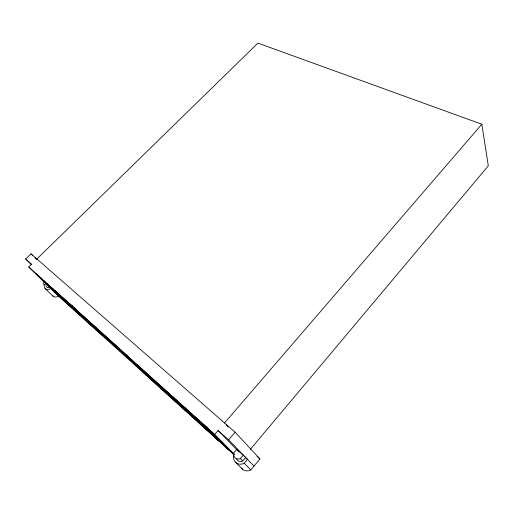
<?xml version="1.0" encoding="UTF-8"?>
<svg xmlns="http://www.w3.org/2000/svg" width="514" height="514" viewBox="0 0 514 514"><rect width="100%" height="100%" fill="white"/><g stroke="black" fill="none" stroke-linecap="round" stroke-linejoin="round"><path stroke-width="0.77" d="M43.606 281.036L43.42 281.447A4.472 2.898 -42.4 0 0 46.954 284.634L47.378 284.435M241.567 468.125A8.532 7.427 -56.7 0 0 250.845 469.918L259.968 458.944L235.123 432.223L31.007 253.832L25.7 258.992L31.425 264.62M234.018 453.984A8.693 7.511 -55.4 0 0 235.791 462.529A8.693 7.511 -55.4 0 0 244.221 463.204L247.459 459.336L243.283 455.275L236.633 449.326L233.677 453.194A5.924 5.101 -55 0 0 239.897 458.803L243.283 455.275M250.318 449.377L488.3 165.823L481.817 124.227L257.912 43.105L36.899 258.979M254.006 466.114L228.621 439.849L235.123 432.223M236.44 458.745A5.885 5.082 -55.4 0 0 242.3 461.244L245.66 457.736M213.516 434.002L214.062 434.465L212.006 432.537L213.798 434.234L212.835 434.85M213.194 435.082L213.933 434.234L214.165 434.465L213.432 435.319L202.208 425.027L202.439 425.258L202.966 424.211M234.088 454.055L214.672 434.433L218.09 430.462L228.621 439.849M224.534 422.977L481.817 124.227M214.685 436.572L215.848 437.639L214.871 436.688L215.604 435.84L212.031 432.525M214.807 436.624L213.773 435.711L215.077 436.874L215.604 435.84M211.993 433.79L212.732 432.936L210.162 430.591L209.41 431.554L209.044 431.195M212.494 432.698L211.755 433.553L212.089 433.97L212.59 432.878M215.103 436.919L212.179 434.189L212.68 433.109M212.301 434.189L213.04 433.334L213.278 433.572L212.539 434.426L212.205 434.002L212.944 433.148L213.181 433.386L212.443 434.246L209.532 431.574L210.162 430.591M206.917 429.274L207.964 428.74M208.864 429.64L208.131 430.488L208.729 429.325L208.356 428.965L207.45 429.922L207.136 429.614M208.247 430.681L208.742 429.601M207.103 429.505L208.331 430.571L209.076 429.665L209.449 430.025L208.922 431.156M209.185 430.051L208.69 431.124M210.483 431.098L208.485 429.267L209.314 430.083L208.581 430.938L208.343 430.7M202.857 425.791L203.39 424.635M200.833 423.761L200.524 423.414L201.257 422.572L205.478 426.402L204.842 427.359M205.626 428.091L205.266 427.738L206.043 426.89L208.356 428.965M198.115 419.745L197.627 420.818L198.115 419.745L200.871 422.225C199.516 422.9 201.257 424.127 199.837 422.874M200.376 423.305L200.871 422.225M65.522 300.08L78.134 311.568M55.332 291.502L53.604 289.909L56.521 292.029M234.198 454.864L58.66 296.135L28.72 266.972L31.553 264.209L25.7 258.992M50.192 287.185L49.768 287.377A4.446 2.898 -42.5 0 1 46.08 286.157M51.818 288.36L52.12 288.579L47.429 284.345L50.051 286.748L48.946 285.81M198.667 420.773L197.601 419.456L198.924 420.638M204.855 427.391L203.872 426.517M205.619 428.689L206.615 429.569L203.801 426.704L206.056 428.618M206.93 429.685L202.824 425.92L203.82 426.8M50.468 286.831C48.817 285.251 52.274 288.688 50.59 287.185M210.284 432.544C208.305 430.7 209.699 432.056 209.506 431.966M210.091 432.28L211.736 433.745M52.396 288.534C54.497 290.391 51.747 288.136 52.743 288.874M218.007 439.618L216.966 438.693L218.36 440.382L216.317 438.487L217.332 439.476M220.892 442.265L220.924 442.4M221.091 442.56L224.579 445.908L222.607 443.897L223.686 444.841M74.999 308.773L75.404 309.113M75.243 308.908L76.894 310.482L76.329 309.968M69.91 304.198L70.122 304.339M75.731 309.409L76.445 310.07M49.511 286.221L48.02 284.833M72.416 306.402L72.744 306.685L72.005 306.029M41.428 278.562L40.657 277.894L41.319 278.543M196.946 419.475L194.992 417.625L197.588 420.324L192.519 415.563M196.856 419.475L198.083 420.683M202.76 425.29L202.291 424.885M214.544 435.236C211.395 431.889 219.394 439.624 214.267 434.85M216.664 437.369C213.432 433.932 221.618 441.867 216.4 437.003M216.51 437.318L218.514 439.207L215.726 436.527M209.025 431.587L207.778 430.404M210.477 432.717L211.055 433.308L209.751 432.049M208.992 431.651L210.901 433.443L209.892 432.55M214.492 436.534L214.293 436.232M218.559 439.881L217.647 439.052M214.447 436.579L214.813 437.08L212.912 435.287M70.302 304.539L71.947 306.029M220.724 442.059L218.778 440.228L219.831 441.16M222.8 443.948L226.462 447.501L224.515 445.677M224.599 445.664L223.712 444.771M70.771 304.918L70.437 304.667M233.446 453.689L233.272 453.534M207.367 428.438L209.956 430.899M47.307 283.94L47.879 284.717M47.359 284.004L47.95 284.531M207.566 430.089L206.095 428.74M198.455 420.42L196.438 418.524L198.018 419.944M206.872 427.905L208.183 429.081M192.589 415.55L190.623 413.699L193.662 416.385L188.445 411.502L190.514 413.436L190.174 413.089M208.774 429.723L207.836 428.882M208.742 429.794L209.68 430.636M212.533 433.231L212.847 433.488L212.031 432.679M199.438 422.232L199.76 422.598M203.017 425.361L203.39 425.688M209.641 431.522L210.02 431.856M213.053 434.414L212.783 434.182L213.535 434.94M216.587 437.594L215.662 436.759M216.535 437.632L218.521 439.502L214.91 436.045M221.675 442.188L220.204 440.832M221.598 442.207C228.171 448.703 216.747 437.112 220.365 441.25M212.95 435.242L211.177 433.598M220.789 442.046L219.812 441.237M226.481 447.186L225.742 446.602M226.218 447.032C223.462 444.147 231.261 451.549 226.179 446.865M217.666 439.586L219.587 441.391L217.512 439.2L217.73 439.451M226.835 447.617L226.43 447.353L227.573 448.292M256.981 456.31L259.968 458.944M54.87 291.123L53.739 290.031L54.651 290.885L54.311 290.545M71.928 305.952C70.649 304.86 74.022 307.854 71.915 305.991M199.226 420.78L198.712 420.343L199.053 420.696M210.367 431.047L209.314 430.083M237.224 450.187L239.036 451.806L236.633 449.326M51.49 287.994L52.531 289.016M198.141 420.953L197.678 420.555L197.98 420.876M209.506 431.317L208.768 430.642M204.99 427.32L205.452 427.738M203.139 425.958C204.816 427.301 198.7 422.129 201.751 424.725M207.078 429.415L207.81 430.077M220.41 441.712L222.742 443.762L220.769 441.95M221.104 442.509L221.894 443.158M226.751 447.617L228.055 448.825M227.985 448.838L230.227 451.009L227.708 448.394L231.48 452.044L230.452 451.041M28.72 266.972L214.672 434.433M130.524 358.843L69.775 304.018M64.038 299.071L58.879 294.406L66.691 301.654L63.826 298.885M183.003 406.208L136.814 364.587L141.504 369.213M201.494 422.816L205.478 426.402M206.737 427.584L210.489 431.034L210.239 430.79M211.884 432.223L213.278 433.572M54.465 290.474L58.172 293.957L56.277 292.248M60.344 295.807L64.501 299.553M116.145 346.128L111.454 341.894L117.571 347.541M201.552 423.08L204.032 425.406M206.679 427.699L208.433 429.351L206.891 427.976M210.489 431.201L208.626 429.408L208.973 429.839M50.783 287.39L52.087 288.56M51.985 288.444L52.563 288.964M201.52 423.17L203.717 425.142M210.425 431.195L209.076 429.858M213.798 434.234L215.835 436.071M40.51 278.241L79.111 313.045M76.162 309.871L82.291 315.879L187.43 410.635L182.875 406.118M37.927 275.498L37.169 274.829L37.612 275.298M50.121 287.609L89.025 322.76M197.382 420.58L210.393 432.383L210.085 432.062M200.113 423.311L207.624 430.096M208.009 430.443L211.884 434.015L211.511 433.649M210.489 430.925L209.718 430.244L210.354 430.963M198.449 420.728L194.941 417.291L198.616 420.812M215.186 435.93L215.726 436.431M72.718 306.665L72.313 306.357M215.128 436.174L215.662 436.662M211.986 433.63L212.757 434.304L211.974 433.527M211.081 432.929L210.271 432.088M202.073 424.892L202.58 425.361M48.573 285.366L47.963 284.865M49.196 286.035L48.701 285.553L49.376 286.202M212.327 434.613L214.113 436.116M219.067 440.948L218.039 439.997M70.058 304.275L69.91 304.192M50.693 287.358L49.967 286.677M40.047 277.618L41.274 278.716L40.844 278.254M205.33 426.279L205.896 426.806M203.769 425.001L202.863 424.236M201.7 423.24L204.052 425.264M204.097 425.399L203.583 424.956M198.982 420.793L198.166 420.028M203.859 425.386L202.812 424.461L203.139 424.802M215.591 436.894C212.912 434.51 218.643 439.708 215.591 436.99M207.283 429.383L208.311 430.295L207.997 429.967M213.779 435.364L211.286 433.334M217.653 438.969L215.976 437.665M197.395 420.362L196.399 419.482L198.198 421.088M197.46 420.516L198.308 421.229M203.833 426.382L202.818 425.489L203.139 425.817M209.339 431.355L208.343 430.469L208.626 430.771M213.785 435.461L214.826 436.386L213.259 434.966M215.976 437.575L214.929 436.649L216.715 438.275M225.839 446.615L224.432 445.336L225.473 446.345M199.516 422.482L198.545 421.615L200.267 423.15M207.836 430.199L208.857 431.098L208.543 430.777M209.776 432.004L210.265 432.505M216.837 438.66L215.835 437.767L217.101 438.911M217.506 439.284L217.769 439.528L216.831 438.75M218 439.701L219.735 441.359M201.803 424.86L202.799 425.74L202.265 425.213M204.842 427.712L205.844 428.599L205.529 428.278M206.859 429.646C203.852 426.961 209.898 432.454 206.885 429.762M208.119 430.681L207.11 429.788L207.881 430.546M208.144 430.796L209.873 432.441M219.722 441.436L220.763 442.355L219.208 440.948M203.865 426.928L205.587 428.567M208.607 431.4L206.654 429.736L209.114 431.876M208.633 431.509L209.628 432.396L209.326 432.081M47.924 284.647L47.551 284.268M49.177 285.951L48.117 284.981L49.048 285.9M37.965 275.478L39.578 276.988M38.916 276.41L36.102 273.827L36.777 274.547M39.527 277.136L42.334 279.712L39.456 276.917M201.751 423.382L202.927 424.403M224.586 445.118L225.633 446.146L222.311 443.184L223.873 444.61M224.554 445.188L224.02 444.687M209.012 430.783L207.521 429.511M225.505 446.287L225.871 446.557M210.56 432.447L209.545 431.471M227.503 448.298L228.467 449.14M227.188 448.099L227.535 448.343M229.199 450.013L229.726 450.502M230.4 451.086L229.88 450.592M227.406 448.491C230.465 451.433 224.316 445.599 227.368 448.542M229.154 450.058L228.402 449.159M215.34 437.382C218.45 440.466 211.248 433.36 213.04 435.217M211.807 434.124L212.321 434.587M213.792 436.084L214.518 436.771M215.34 437.472L214.614 436.784M217.338 439.393L217.852 439.875M213.798 436.18L210.913 433.591L212.873 435.409M50.295 286.78L50.719 287.043M206.898 427.847L207.483 428.4M206.165 428.689L206.756 429.241M38.871 276.558L39.687 277.322M47.841 284.428L47.378 284.133M215.186 436.02L216.266 436.939M220.063 440.761L218.489 439.329L222.356 443.081L218.591 439.759M189.203 411.836L190.758 413.237L187.449 410.3L188.972 411.682M191.439 414.078L194.883 417.374L190.893 413.513L192.12 414.997M191.202 413.918L189.685 412.536L190 412.883M195.281 418.01L193.746 416.629L194.08 416.97M195.526 418.171L198.275 420.78M213.137 434.915L210.522 432.672M210.303 432.492L210.746 432.987M217.351 439.149L216.779 438.596M211.8 434.195L211.35 433.694M110.24 340.911C107.387 338.122 113.253 343.763 110.394 340.968M48.952 285.707L48.355 285.219L48.727 285.514M38.081 275.806L38.993 276.628M52.203 288.643L53.507 289.877M50.545 286.876L49.852 286.349M208.369 429.588L208.768 429.98M232.007 452.365L231.634 452.005M203.261 424.988L203.666 425.374M227.021 447.861L226.546 447.392M216.902 438.352L220.435 441.423M202.246 424.763L202.786 425.303M192.152 415.074L194.478 417.407L194.144 417.066M199.798 422.701L200.248 423.176M39.983 277.419L59.855 297.086L98.245 331.793L79.047 312.987M37.368 275.118L38.466 276.134M45.142 288.617L53.026 296.212M207.617 429.82L207.99 430.179M208.343 430.514L208.71 430.873M208.729 430.963L209.044 431.265L209.776 430.346L210.142 430.7M210.804 432.968L211.177 433.328M212.243 432.807L212.52 433.058M51.188 287.782L50.668 287.3M52.891 289.26L53.199 289.536M54.574 290.783L55.756 291.92M75.539 309.248L75.982 309.672M76.355 310.141L79.06 312.795L65.362 300.24M55.525 291.207L56.431 292.093M40.606 277.721L40.991 278.1M82.324 315.853L77.485 311.118L136.48 364.734M83.377 316.907L92.88 326.223L137.701 366.726L146.586 375.509A440.286 261.42 -62.1 0 0 145.713 374.179M93.336 326.666L102.466 335.623M203.313 426.055L204.739 427.25L202.632 425.496L203.923 426.819M205.362 428.046L205.047 427.725M134.07 362.601L143.303 371.738L195.757 419.135L204.148 427.539L152.594 380.925L143.747 372.175M127.992 357.134L137.257 366.289M52.409 288.656L53.103 289.292M140.431 368.075L139.185 366.835L155.279 381.632M235.765 462.51L242.518 469.205M151.347 377.719L152.17 378.542M178.268 401.974L178.898 402.61M172.383 396.673L173.025 397.309M167.943 392.677L183.961 407.306L182.759 406.105M169.973 394.707L171.817 396.538M205.311 427.738L205.549 427.976L206.043 426.89M200.98 423.87L201.218 424.108L201.713 423.028M31.007 253.832L32.71 255.535M34.971 257.797L36.667 259.499M198.083 421.274L198.571 420.201L198.809 420.446M199.303 422.424L199.066 422.187L201.873 424.879L202.362 423.812M199.972 423.093L200.794 423.999M186.55 409.921L195.339 418.717M212.391 434.407L212.629 434.638L213.124 433.553M212.468 432.891L212.237 432.659L211.53 433.604L212.166 432.64M210.104 430.764L209.866 430.526L209.134 431.374L209.988 432.094M244.221 463.204L250.845 469.918M240.481 458.552L242.884 460.994M218.09 430.462L237.295 450.258M226.147 424.699L228.3 426.999M58.66 296.135A6.476 4.279 -42.7 0 1 52.505 295.576M50.828 288.508A6.573 4.279 -42.5 0 1 45.483 288.881A6.573 4.279 -42.5 0 1 44.538 284.293M97.075 329.994A394.688 226.385 -57.8 0 1 98.174 331.736M96.536 329.461A395.247 226.475 -57.8 0 1 97.634 331.202M96.298 329.442A395.876 226.578 -57.8 0 1 97.03 330.611M145.186 373.659A440.973 261.581 -62.1 0 1 146.06 374.989M78.995 312.473A414.072 229.238 -56.8 0 1 79.728 313.649M213.721 434.022L212.989 434.87L212.751 434.638L213.483 433.784L213.721 434.022M215.167 435.39L214.666 436.476L215.167 435.39M208.183 428.952L207.682 430.038L208.183 428.952M184.275 407.326L186.37 409.279L184.275 407.326M186.524 409.581L188.606 411.528L186.524 409.581M192.75 415.074L194.864 417.047L192.75 415.074M194.241 416.301L196.367 418.287L194.241 416.301M194.588 417.651L196.624 419.559L194.588 417.651M43.831 280.907L45.046 282.058L43.883 280.952M217.615 438.211L219.741 440.202L217.615 438.211M220.724 442.458L222.748 444.353L220.724 442.458M231.377 452.095L233.433 454.01L231.377 452.095"/></g></svg>
